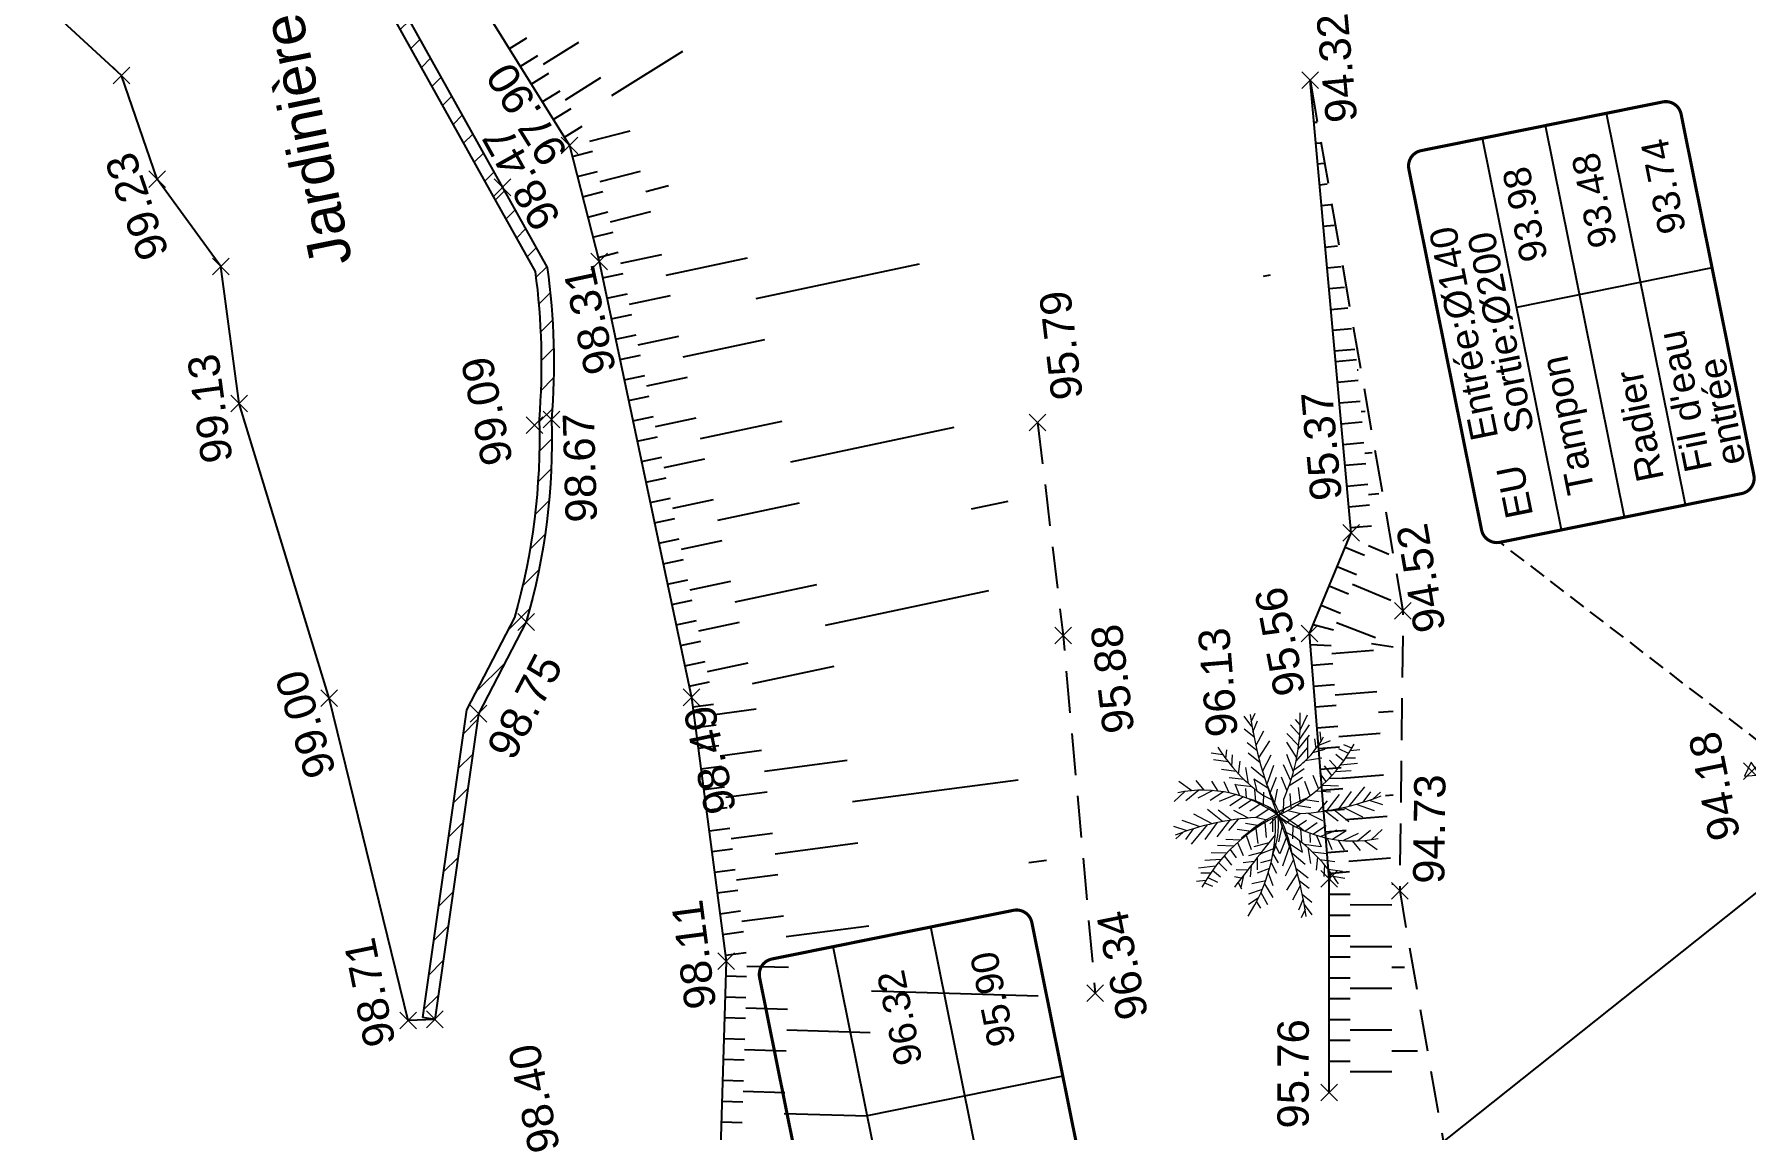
# Model space of a CAD drawing. Extents: x 947 to 1126, y 1788 to 2053.
# Drawn here: x 1018.18 to 1038.69, y 1973.53 to 1986.66 of the extents above; entities that cross this region are included whole.
import ezdxf
from ezdxf.enums import TextEntityAlignment as Align

# ---------------------------------------------------------------- set-up
doc = ezdxf.new("R2010")
doc.units = 0
doc.header["$LTSCALE"] = 2.5
doc.header["$PDMODE"] = 3
doc.header["$PDSIZE"] = 0.1
for name, pattern in [('CACH200', [0.12, 0.08, -0.04]), ('CACH500', [0.30000000000000004, 0.2, -0.1]), ('CONTINU', [0])]:
    doc.linetypes.add(name, pattern=pattern)
for name, color, linetype in [('T_Bordures_trottoir', 7, 'Continuous'), ('T_Murs', 7, 'Continuous'), ('T_RES_EU_LINEAIRE', 6, 'Continuous'), ('T_RES_EU_TEXTE', 6, 'Continuous'), ('T_Talus_barbules', 32, 'Continuous'), ('T_Talus_crête', 34, 'Continuous'), ('T_Talus_Pied', 34, 'CACH500'), ('T_Textes', 7, 'Continuous')]:
    doc.layers.add(name, color=color, linetype=linetype)
for name, color, linetype, lineweight in [('T_Murs_Hachures', 7, 'Continuous', 0), ('T_Végétaux', 65, 'Continuous', 0), ('TOPOALT', 7, 'Continuous', 0), ('TOPOJIS', 7, 'Continuous', 0)]:
    doc.layers.add(name, color=color, linetype=linetype, lineweight=lineweight)
doc.styles.add('Arial', font='arial.ttf')

# ---------------------------------------------------------------- blocks, each defined once
blk = doc.blocks.new('PointTopo')
at = {"color": 0}
blk.add_point((0, 0), dxfattribs=at)
at = {"layer": 'TOPOALT', "style": 'Arial'}
blk.add_attdef('ALT', (0.125, -0.125), '', height=0.3750000000000001, dxfattribs=at)
blk = doc.blocks.new('v072')
at = {"color": 0, "linetype": 'Continuous'}
for p, q in [((-0.2892953420911226, 0.9411083673855813), (-0.4056255576193735, 1.035586498228938)), ((-0.3131885279765356, 1.06567077336436), (-0.4050330608379227, 1.189808891393724)), ((-0.32327854731804, 1.12397647358506), (-0.276782613452724, 1.226003917232603)), ((-0.3010297910590509, 1.00020238959516), (-0.2461836695029263, 1.133539271214303)), ((0.2587415855218467, 0.961815627780851), (0.1464483819620455, 1.087919529623207)), ((0.2647318284053313, 1.087638344709987), (0.2092128715210606, 1.150684019182222)), ((0.2534442626030398, 0.9014964427350947), (0.3765856805381418, 1.087919529623207)), ((0.2625827722827978, 1.024605223135708), (0.3510756814019089, 1.206830620962123)), ((-0.2527789620657472, 0.7765599603985152), (-0.3701962585530794, 0.8706740572024785)), ((-0.2662432003658921, 0.8343108225315632), (-0.1727165791842822, 1.013960365706481)), ((-0.2312306575103662, 0.6898445416238275), (-0.09924948886563811, 0.8943789496191101)), ((0.2460907750062802, 0.8375017691807329), (0.1046070626424012, 0.9833112101650698)), ((0.2226068135928472, 0.6918705793467694), (0.1046070626424012, 0.8787028907068617)), ((0.2404469921052055, 0.7965768114086558), (0.3765856805381418, 0.9623905505052477)), ((0.3571537945707348, 0.6889482647129341), (0.3542289693572798, 0.9351582937753733)), ((0.4556764691213289, 0.8037219209001023), (0.4393501700971569, 0.9205467206060547)), ((0.4800843238210462, 0.8376298087394218), (0.6276436387742024, 0.8996260609462325)), ((0.5152198850761636, 0.8916198226580718), (0.5021146596561721, 1.004231869824821)), ((0.8830549420059697, 0.8061948417886811), (0.7870478681969928, 0.8459122107816341)), ((-0.6608485673825726, 0.7260696944176459), (-0.8005798951980125, 0.7490138812208613)), ((-0.5988447834370447, 0.6429042351724235), (-0.7724463403980053, 0.6674702563858403)), ((-0.6271540788077345, 0.6797821386577141), (-0.6148271330583555, 0.7862658610639528)), ((-0.5545205009104848, 0.58845478519018), (-0.5468305956496522, 0.7292104294752022)), ((-0.4728312624595787, 0.4972554712814059), (-0.4561710563510246, 0.653137357550122)), ((-0.216332878268588, 0.6333841173960764), (-0.3592551527331977, 0.7456220882050957)), ((-0.1863389839981267, 0.5268777997736152), (-0.08466302149216176, 0.7276438278157826)), ((0.1836451290542129, 0.5243019451221187), (0.1046070626424012, 0.7322532519290093)), ((0.2144901098031937, 0.6518870889181017), (0.3556650208784617, 0.8159384011478465)), ((0.3257112958812058, 0.6581534955556378), (0.5230353193159942, 0.6904094220298163)), ((0.4167398903784658, 0.7545898784732685), (0.5648791492151872, 0.7950177414880244)), ((0.7125037392376043, 0.5610216820937097), (0.6140588926540147, 0.6627654302484842)), ((0.7843941855784919, 0.655236202080971), (0.691957155935512, 0.7325846484339138)), ((0.8433024248989796, 0.7418386447744751), (0.7281697558315159, 0.7987559944861999)), ((0.7491782857766793, 0.6076732718931765), (0.9529996891706105, 0.6294148910763653)), ((0.8090003760651143, 0.6902587872549049), (0.9266888151474006, 0.6901156842187106)), ((0.865601392749511, 0.7772830073182746), (0.9773246947440839, 0.7902677249182233)), ((-0.8873128880297543, 0.3040663724187453), (-0.9816479158369873, 0.4181521298004043)), ((-0.7189006990654434, 0.2931729676109285), (-0.7922472815640447, 0.4137209568375511)), ((-0.5016527160650242, 0.5281858117360372), (-0.6781364183866856, 0.5497115210751957)), ((-0.4085805097878392, 0.4326607692068762), (-0.585651687731712, 0.4527956174573688)), ((-0.354964572226919, 0.3829312088394232), (-0.3863518381656661, 0.5752416048482445)), ((-0.1626265598427779, 0.4483719762332328), (-0.3238258536669036, 0.5807096471786366)), ((-0.1234765818354333, 0.3277059897662582), (-0.2902192353774069, 0.4366400378448532)), ((-0.252053404566368, 0.2967681175728387), (-0.2872693043681807, 0.4347119127256605)), ((-0.1363458127745787, 0.366263470992152), (-0.05288159455901109, 0.6044145395952683)), ((-0.1002336360619438, 0.2605228801423465), (-0.01927497626965646, 0.4603449302615559)), ((0.1071753855551094, 0.2919051249218541), (0.04184257308338601, 0.4602746340331976)), ((0.1516176653220214, 0.4167562475525699), (0.06276323274320816, 0.60672427281105)), ((0.1326000249856918, 0.3605493918627189), (0.2929005313194466, 0.4602746340331976)), ((0.1654358953433643, 0.4608595990759312), (0.3138211909792687, 0.564880442911857)), ((0.4858686991786954, 0.3230338011635325), (0.420227085418361, 0.4777959689385369)), ((0.5739724684625003, 0.4066386118356746), (0.5017732208330017, 0.5059320343180218)), ((0.6447431963096051, 0.4815769017895377), (0.5570034610653352, 0.594768892839852)), ((0.6150204446340979, 0.4491778722791651), (0.8008510347407594, 0.4480907913200127)), ((0.6841341899568931, 0.5267572919537145), (0.8769266172454593, 0.538752841198189)), ((-1.117713797462159, 0.2877601580313183), (-1.245720718627865, 0.1669535791077692)), ((-1.034081370414555, 0.2978727725891162), (-1.188650223561609, 0.4084161021799559)), ((-0.9501552055557738, 0.3032027330424114), (-1.107483185663938, 0.1761272369017064)), ((-0.7804500681065463, 0.2993966943955684), (-0.9634135763302254, 0.2097338551912031)), ((-0.6536030347078281, 0.2837080825854343), (-0.8138734140865722, 0.1808119784023887)), ((-0.5046478375068375, 0.2507316197711162), (-0.7078415960052098, 0.1690875717527973)), ((-0.5883982617947936, 0.2712530972772953), (-0.6445323106767376, 0.4056419117414833)), ((-0.4152787361135779, 0.2229771624881494), (-0.5773190740978862, 0.1175026930739875)), ((-0.4598515660187275, 0.2375937568166364), (-0.5158324695462113, 0.3748998647554913)), ((-0.3100980045105928, 0.3439469290845665), (-0.513500141114207, 0.3691757433077214)), ((-0.3795607203953466, 0.2101179738672698), (-0.3853124582185785, 0.3233149860767526)), ((-0.2678098020253117, 0.1629466940943303), (-0.2792781295575253, 0.3115905794270901)), ((-0.1750463970367377, 0.1151578117440977), (-0.1714236306993655, 0.279023341084752)), ((-0.07456547041186923, 0.1896241127364817), (-0.1723425028265524, 0.2374406114621053)), ((-0.04714240963380689, 0.1172742303320007), (-0.006511189672835371, 0.3144526401509751)), ((0.1575150167610673, 0.0834994032105385), (0.1448516533476152, 0.2646904422490337)), ((0.2688793058753447, 0.1537956315166156), (0.2435927483217881, 0.3363348517908804)), ((0.3827215370374404, 0.236725096281134), (0.3214885010237367, 0.40615406997631)), ((0.4544814332400904, 0.2955379335774921), (0.626039378421126, 0.2857868424796095)), ((0.531922771037614, 0.3654952336399475), (0.7247779628157502, 0.3574312520213851)), ((0.5839595540410869, 0.05813752826952623), (0.7338963878588345, 0.2532221147168201)), ((0.7300752857345572, 0.08517144921235342), (0.8779659971925469, 0.2868262224266971)), ((0.8516927818631359, 0.1131619009760954), (1.041053246862731, 0.3430983531857379)), ((1.017968467602941, 0.1597758320817633), (1.109049784271292, 0.2860429215969873)), ((1.138807684061049, 0.1999275313424675), (1.22536242574256, 0.279595753229529)), ((-0.7883759678480828, -0.0979552466841227), (-1.009527902099023, 0.01668534878518813)), ((-0.6663743530432953, -0.07251052261693758), (-0.8464406524289814, 0.07295747954422893)), ((-0.5632497861182628, -0.05487621163041467), (-0.7195660026548012, 0.06305575367136385)), ((-0.3544172658780553, -0.02980305334141065), (-0.5301653683820007, 0.05862458070851062)), ((-0.3182322823573713, 0.1855720372905267), (-0.4694645752395843, 0.08493545473164943)), ((-0.2161445847998777, 0.1373538458317114), (-0.3407647341090581, 0.0541934077456574)), ((-0.1100776186044072, 0.07651748139196002), (-0.2644857946582135, -0.02524384081979747)), ((0.066252938362652, 0.03298905259299545), (0.06695590064566659, 0.1948712240636041)), ((0.1100751049727933, -0.07651489705075676), (0.2644832810265996, 0.02524391458145203)), ((0.1170871537462403, 0.06037445467740099), (0.2709430022920856, 0.02370492929749446)), ((0.2212611429366973, 0.1225112993408572), (0.3905244183795276, 0.09717201961606747)), ((0.3222868653308808, 0.191210799032504), (0.4892630027741518, 0.1688139185782944)), ((0.3544147522464414, 0.02980563768261391), (0.5301628547503867, -0.05862199636730736)), ((0.4800240699110248, 0.04319455859530308), (0.5934721400787168, 0.1779323436214497)), ((0.5632472724866489, 0.05487879597161793), (0.7195634890231872, -0.06305316933016059)), ((0.6663718394116813, 0.07251059637852109), (0.8464381387973674, -0.07295489520295462)), ((0.7883734542164689, 0.09795783102532596), (1.009525388467409, -0.01668527502353356)), ((0.935016407622129, 0.13529517057421), (1.149949636247527, 0.05860449607183682)), ((1.090988674755806, 0.1833903436335049), (1.249998743184193, 0.1311100344103977)), ((-1.09099118838742, -0.1833877592922306), (-1.250001256815807, -0.1311099606487431)), ((-1.138810197692663, -0.1999249470012643), (-1.225364939374174, -0.2795956794678744)), ((-0.935018921253743, -0.1352925862330068), (-1.149952149879141, -0.05860442231018226)), ((-1.017973491814104, -0.15977324774056), (-1.109052297902906, -0.286040337255784)), ((-0.8516952954947499, -0.1131618272145118), (-1.041055760494345, -0.3430957688445346)), ((-0.7300803099457198, -0.08517137545076992), (-0.8779685108241608, -0.2868261486650425)), ((-0.5839620676727009, -0.05813745450787167), (-0.7338989014904485, -0.2532195303756168)), ((-0.4800265835426387, -0.04319197425409982), (-0.5934746537103308, -0.1779297592801754)), ((-0.3222893789624948, -0.1912107252709205), (-0.4892655164057658, -0.1688138448166399)), ((-0.2212661671480021, -0.1225087149995829), (-0.3905269320111415, -0.09716943527486421)), ((-0.1170896673778543, -0.06037187033619773), (-0.2709455159236995, -0.0237048555358399)), ((-0.2688818195069587, -0.153795557754961), (-0.2435952619534021, -0.3363322674496061)), ((-0.1575175303926812, -0.08349681886933524), (-0.1448541669792291, -0.2646903684873791)), ((-0.06625545199426597, -0.03298897883141194), (-0.06695841427728055, -0.1948686397224009)), ((0.04713989600219293, -0.1172716459907974), (0.006508676041221406, -0.3144500558097718)), ((0.07456295678025526, -0.1896215283952785), (0.1723399891949384, -0.237438027120902)), ((0.1750438834051238, -0.1151552274028944), (0.1714186064882028, -0.2790207567434777)), ((0.2161420711682638, -0.1373537720701279), (0.3407622204774441, -0.05419082340445414)), ((0.2678072883936977, -0.1629466203326757), (0.2792756159259113, -0.3115879950858869)), ((0.3182297687257574, -0.1855694529493235), (0.4694595510284216, -0.08493538096999487)), ((0.4152762224819639, -0.2229770887264948), (0.5773165604662722, -0.117502619312404)), ((0.5046453238752235, -0.250729035429913), (0.7078390823735958, -0.1690874979911428)), ((0.6536005210762141, -0.2837054982442311), (0.8138709004549582, -0.1808119046407342)), ((0.9501526919241599, -0.3032001487012081), (1.107480672032324, -0.1761246525605031)), ((1.117711283830545, -0.2877600842697348), (1.245718204996251, -0.1669509947665659)), ((-0.531925284669228, -0.365495159878293), (-0.7247804764473642, -0.3574286676801819)), ((-0.4544839468717043, -0.2955378598158376), (-0.62604189205274, -0.2857867687179549)), ((-0.5739749820941142, -0.4066360274944714), (-0.5017757344646157, -0.5059294499768185)), ((-0.4858712128103093, -0.3230312168222582), (-0.4202295990499749, -0.4777933845972626)), ((-0.3827240506690543, -0.2367225119399308), (-0.3214910146553507, -0.4061514856350357)), ((-0.1127915551329295, -0.3283084551043913), (-0.2929030449510606, -0.376586900473157)), ((-0.05342639032846819, -0.3988908894828569), (-0.2179999031112345, -0.4626018675444499)), ((0.1363432991429647, -0.3662608866509487), (0.05287908092739713, -0.6044144658336137)), ((0.1234740682038193, -0.3277034054250549), (0.2902167217457929, -0.4366399640832697)), ((0.2520508909347541, -0.2967655332316355), (0.287264280157018, -0.4347118389640059)), ((0.3100954908789788, -0.3439443447433632), (0.5134976274825931, -0.3691756695460668)), ((0.3549620585953051, -0.38292862449822), (0.3863493245340521, -0.5752390205070412)), ((0.3795582067637326, -0.2101179001056153), (0.3853099445869645, -0.3233124017354783)), ((0.4598490523871135, -0.2375936830549819), (0.5158299559145973, -0.374897280414288)), ((0.5883957481631796, -0.2712530235157118), (0.6445297970451236, -0.4056418379798288)), ((0.7188981854338294, -0.2931728938492739), (0.7922447679324307, -0.4137183724962767)), ((0.7804475544749323, -0.2993941100543651), (0.9634110626986114, -0.2097312708499288)), ((0.8873103743981403, -0.3040637880775421), (0.9816454022053733, -0.41814954545913)), ((1.034078856782941, -0.2978726988274616), (1.188647709929995, -0.4084135178387527)), ((-0.7491807994082933, -0.6076706875519733), (-0.9530022028022245, -0.629412306735162)), ((-0.6841367035885071, -0.5267547076124401), (-0.8769291308770732, -0.5387502568569857)), ((-0.6150229582657118, -0.4491777985175816), (-0.8008560589520641, -0.4480907175583582)), ((-0.712508763448767, -0.5610216083321262), (-0.6140614062856287, -0.662762845907281)), ((-0.644745709941219, -0.4815743174483345), (-0.5570059746969491, -0.5947688190781975)), ((-0.2857001921292124, -0.5495532807999126), (-0.4184320240689487, -0.5648803691502025)), ((-0.2033958616807752, -0.4438980496558287), (-0.3556675345100757, -0.4811927093518165)), ((-0.3239538932255925, -0.5988761272749343), (-0.3347443642705628, -0.732250667587806)), ((-0.249655801065245, -0.5032079817095081), (-0.2510592150518676, -0.6485655183689687)), ((-0.07708609231258379, -0.5289815917020491), (-0.2092153851526746, -0.5648803691502025)), ((-0.08510739407824985, -0.5645464620657492), (-0.02092191647562913, -0.6904093482682327)), ((-0.06346619807828802, -0.4601465207128541), (-1.256815806982559e-06, -0.5648803691502025)), ((0.1863364703665127, -0.5268777260120316), (0.0846605078605478, -0.7276412434745794)), ((0.1626240462111639, -0.4483693918920295), (0.3238233400352897, -0.580709573416982)), ((0.4085754855766766, -0.4326581848656019), (0.585649174100098, -0.4527955436957143)), ((0.4728287488279648, -0.4972528869401316), (0.4561685427194107, -0.6531372837884675)), ((0.5016502024334102, -0.5281857379744537), (0.6781339047550716, -0.5497114473136122)), ((0.5545179872788708, -0.5884522008489768), (0.5468280820180382, -0.7292103557135476)), ((-0.8656039063811249, -0.7772804229770003), (-0.9773272083756979, -0.7902676511565687)), ((-0.8090028896967283, -0.6902587134932503), (-0.9266913287790146, -0.690115610457056)), ((-0.8830574556375836, -0.8061922574474778), (-0.7870528924081555, -0.8459096264404309)), ((-0.8433049385305935, -0.7418385710128206), (-0.7281722694631299, -0.7987559207245454)), ((-0.7843966992101059, -0.6552336177397677), (-0.691959669567126, -0.7325820640927105)), ((-0.441614715932559, -0.7514365167561721), (-0.5230378329476082, -0.732250667587806)), ((-0.3676907001299412, -0.6554344641063636), (-0.502117173287786, -0.6485655183689687)), ((-0.4796826341399196, -0.801075696258664), (-0.4393526837287709, -0.8787028169452071)), ((-0.4159565926008213, -0.7180583612087332), (-0.4475773424405816, -0.8628711020988078)), ((-0.1488836472088906, -0.7806973217886082), (-0.3138237046108827, -0.815938327386192)), ((-0.1027115781097621, -0.6338710960734772), (-0.2510592150518676, -0.6904093482682327)), ((-0.1625336683981971, -0.817773561060875), (-0.06276574637482213, -0.9833086258237955)), ((-0.1178202460363309, -0.6864150161526794), (-0.06276574637482213, -0.8368589870460141)), ((0.2312281438787522, -0.6898419572825532), (0.09924697523402415, -0.8943763652779069)), ((0.2163303646369741, -0.6333815330548731), (0.3592526391015838, -0.7456220144434411)), ((0.2527764484341333, -0.7765573760573119), (0.3701912343419167, -0.8706714728612042)), ((0.5988422698054308, -0.6429016508312202), (0.7724438267663913, -0.667467672044566)), ((0.6271515651761206, -0.6797820648960595), (0.6148246194267415, -0.7862657873022982)), ((0.6608460537509586, -0.7260671100764426), (0.8005773815663986, -0.7490138074592068)), ((-0.1901651072816435, -0.8867467139270957), (-0.3556675345100757, -0.9414673065042223)), ((-0.2372686014058445, -0.9900721272187241), (-0.3556675345100757, -1.066996285622182)), ((-0.2055298543257322, -0.9221860553116557), (-0.1255302359338373, -1.066996285622182)), ((0.2662406867342781, -0.8343107487699086), (0.1727140655526682, -1.013957781365278)), ((0.301027277427437, -1.000202315833505), (0.2461811558713123, -1.133539197452649)), ((0.2892928284595087, -0.9411057830443781), (0.4056205334082108, -1.035583913887734)), ((-0.2585181469909514, -1.032151951598621), (-0.2092153851526746, -1.108837604941826)), ((0.323276033686426, -1.123973889243857), (0.2767800998211101, -1.2260013328914)), ((0.3131860143449217, -1.065668189023157), (0.4050305472063087, -1.189806307052521))]:
    blk.add_line(p, q, dxfattribs=at)
blk.add_lwpolyline([(0.1002311224303298, -0.2605202958010722), (0.01927246263790039, -0.4603448564999013), (-0.04493309960125202, -0.3343865682732883)], dxfattribs=at)
for centre, radius, start, end in [((4.725535104118705, 1.967635480787493), 5.118816512472418, 188.5159726760712, 202.6060151463673), ((-2.065137095141125, 1.135489127230684), 2.330361041221201, 336.1943120148963, 2.298765765188877), ((-0.8616665440364102, 1.836430207515036), 2.02628481730674, 295.5696044791937, 331.089947748346), ((-0.4492770048179295, 1.480867914115507), 1.130250375080559, 304.4560839999999, 331.4947980000014), ((1.006383883571402, 1.904386841819132), 2.041593894214097, 212.1216981551884, 234.7352115378198), ((-0.8984171862216783, -1.175027035186034), 1.479136075785942, 52.59887087151545, 101.7633847932003), ((1.956159504634343, 1.066996359387602), 2.199867742671544, 198.8657360000837, 208.3930190000715), ((2.112187636727754, -3.783244729876074), 4.36769535892556, 114.0335400152288, 119.096728133232), ((0.08246124014647194, 3.1771133925605), 3.15903718268715, 273.4205309999986, 291.3891940000067), ((0.8802631775098746, -1.850907186156263), 2.049569385388986, 115.4350789999973, 150.9869720000111), ((1.012244346148918, -1.936389910348026), 2.209181992907326, 117.855336999967, 131.0662960000263), ((-0.6516530474273452, -0.8356972229995563), 1.079133686990364, 53.63196784071123, 73.23803513857398), ((0.8984146725899222, 1.175029619527095), 1.479136075785734, 232.5988708715174, 281.7633847932067), ((-2.029006484855387, -0.9322384159649033), 2.248226526594174, 12.1313210000891, 24.73857700003413), ((-1.715776151308717, -2.720075050680748), 3.244870175560282, 51.28266489851344, 57.64162213320787), ((-0.08247430510991194, -3.177078583800963), 3.159000991993877, 93.42039193555192, 111.3892455696395), ((-2.044085025818418, -0.1040233175345406), 2.012380170036627, 326.8509679999982, 2.496636999995287), ((-0.9100863554262162, -0.1150673571167715), 0.9149405595227761, 337.8336540000777, 5.906140999921805), ((-4.725553487019027, -1.967636280705847), 5.11883270793524, 8.515983835002736, 22.60597507247536), ((36.54204191213751, -29.15292538993356), 46.6308423683893, 141.6662000001671, 142.6422170001953), ((-1.006428343271324, -1.904419275563072), 2.041646704080558, 32.12184486395581, 54.73481778560104)]:
    blk.add_arc(centre, radius, start, end, dxfattribs=at)
blk = doc.blocks.new('t003')
at = {"color": 0}
blk.add_line((0, 0), (0, 0), dxfattribs=at)
blk.add_lwpolyline([(0.259834, -0.149954), (-5.3e-05, 0.3), (-0.259781, -0.150046)], close=True, dxfattribs=at)

msp = doc.modelspace()

# ---------------------------------------------------------------- hatches: boundary and pattern name
at = {"layer": 'T_Murs_Hachures'}
h = msp.add_hatch(dxfattribs=at)
h.set_pattern_fill('_U', color=256, scale=0.25, angle=44.99999999999999, style=0, pattern_type=0)
h.set_pattern_definition([(44.99999999999999, (0, 0), (-0.1767766952966369, 0.1767766952966369), [])])
edge = h.paths.add_edge_path()
edge.add_arc((1015.995481093836, 1990.934188169776), 1.696500317631873, 90.51106186057825, 126.8218244785069)
edge.add_line((1014.97872, 1992.292242), (1015.068619284126, 1992.172166529093))
edge.add_arc((1015.995481093837, 1990.934188169776), 1.546500317631876, 90.51106186058382, 126.82182447850971, ccw=False)
edge.add_arc((1015.995481093836, 1990.934188169776), 1.54650031763227, 48.09045397772269, 90.51106186057939, ccw=False)
edge.add_line((1017.028476119221, 1992.08509412161), (1021.536504894984, 1988.564196342927))
edge.add_line((1021.536504894984, 1988.564196342927), (1023.665110408559, 1984.748612843119))
edge.add_line((1023.665110408559, 1984.748612843119), (1024.187169800797, 1983.812807128889))
edge.add_arc((1015.884993769903, 1982.705010512633), 8.375759081477453, -4.5343065791947765, 7.6003378492254114, ccw=False)
edge.add_arc((1016.417889463176, 1981.807403452475), 7.820194095884215, -15.853632258870618, 1.7253415451170895, ccw=False)
edge.add_line((1023.940624501928, 1979.671076409619), (1023.363504917357, 1978.563854501453))
edge.add_line((1023.363504917357, 1978.563854501453), (1022.837532611164, 1974.877123431379))
edge.add_line((1022.837532611164, 1974.877123431379), (1022.986029, 1974.855938))
edge.add_line((1022.986029, 1974.855938), (1023.508378, 1978.517272))
edge.add_line((1023.508378, 1978.517272), (1024.080695, 1979.61528))
edge.add_arc((1016.417889463188, 1981.807403452564), 7.970194095897508, 344.0355926007209, 361.6663624092372)
edge.add_arc((1015.884993769902, 1982.705010512634), 8.525759081477569, 355.5207948703297, 367.7930488282832)
edge.add_line((1024.332011483792, 1983.861063996096), (1023.796105, 1984.821691))
edge.add_line((1023.796105, 1984.821691), (1021.652729, 1988.663751))
edge.add_line((1021.652729, 1988.663751), (1017.124757, 1992.200225))
edge.add_arc((1015.995481093836, 1990.934188169776), 1.696500317632072, 48.26776778310499, 90.51106186057434)

# ---------------------------------------------------------------- linework, layer by layer
at = {"layer": 'T_Bordures_trottoir', "flags": 128}
msp.add_lwpolyline([(1022.986029, 1974.855938), (1022.664663, 1974.842582), (1021.717735, 1978.704427), (1020.641254, 1982.234155), (1020.419441, 1983.87464), (1019.657037, 1984.91883), (1019.232027, 1986.162152), (1017.786172, 1987.496826), (1016.458787, 1988.232087), (1014.90286, 1990.029842), (1014.277, 1991.175642, -0.2407982998118377), (1014.97872, 1992.292242)], format="xyb", dxfattribs=at)
at = {"layer": 'T_Murs'}
msp.add_line((1022.986029, 1974.855938), (1022.837532611164, 1974.877123431379), dxfattribs=at)
at = {"layer": 'T_Murs', "flags": 128}
for points in [[(1014.97872, 1992.292242, -0.159774712528722), (1015.980349, 1992.630621, -0.1864372976503466), (1017.124757, 1992.200225), (1021.652729, 1988.663751), (1023.796105, 1984.821691), (1024.332011483792, 1983.861063996096), (1024.332011483792, 1983.861063996096, -0.05359904874479526), (1024.384713, 1982.039172, -0.07708086139608439), (1024.080695, 1979.61528), (1023.508378, 1978.517272), (1022.986029, 1974.855938)], [(1015.068619284126, 1992.172166529093, -0.1597747125287036), (1015.981686939081, 1992.480626967055, -0.1872379828811406), (1017.028476119221, 1992.08509412161), (1021.536504894984, 1988.564196342927), (1023.665110408559, 1984.748612843119), (1024.187169800797, 1983.812807128889, -0.05299690824378456), (1024.234538204993, 1982.042856514381, -0.0768535198621653), (1023.940624501928, 1979.671076409619), (1023.363504917357, 1978.563854501453), (1022.837532611164, 1974.877123431379)]]:
    msp.add_lwpolyline(points, format="xyb", dxfattribs=at)
at = {"layer": 'T_RES_EU_LINEAIRE', "flags": 128}
msp.add_lwpolyline([(1040.369714360114, 1977.606828058498), (1031.662662, 1970.682189), (1031.007221583106, 1970.168832604864)], dxfattribs=at)
at = {"layer": 'T_RES_EU_TEXTE', "linetype": 'CACH200'}
msp.add_line((1039.843387, 1977.42135), (1035.748923910514, 1980.569910957654), dxfattribs=at)
at = {"layer": 'T_RES_EU_TEXTE', "linetype": 'Continuous', "const_width": 0.03750000000000001, "flags": 128}
for points in [[(1037.698199421896, 1985.844695837192), (1034.803301394367, 1985.261161207154, 0.4142134223961583), (1034.656548144978, 1985.040308427704), (1035.528077663548, 1980.716665615105, 0.4142031246128111), (1035.748923910514, 1980.569910957654), (1038.643843012, 1981.153341039017, 0.4142240001955342), (1038.790602899423, 1981.374195156384), (1037.919052306895, 1985.697942517658, 0.4142137023649277)], [(1029.918471995426, 1976.161859707873), (1027.023573967898, 1975.578325077835, 0.4142134223961583), (1026.876820718509, 1975.357472298385), (1027.748350237079, 1971.033829485786, 0.4142031246128111), (1027.969196484044, 1970.887074828335), (1030.864115585531, 1971.470504909698, 0.4142240001955342), (1031.010875472954, 1971.691359027065), (1030.139324880426, 1976.015106388339, 0.4142137023649277)]]:
    msp.add_lwpolyline(points, format="xyb", close=True, dxfattribs=at)
at = {"layer": 'T_RES_EU_TEXTE', "linetype": 'Continuous', "flags": 128}
for points in [[(1037.970642134196, 1981.01765381469), (1037.025166459182, 1985.709005321469)], [(1037.239900959588, 1980.870380918385), (1036.294425284574, 1985.561732425163)], [(1036.484148010309, 1980.718084996594), (1035.538513679716, 1985.409360495987)], [(1038.290213492172, 1983.856618319731), (1035.946707552747, 1983.38431777741)], [(1029.87591255126, 1971.271346537262), (1028.930436876245, 1975.962698044041)], [(1028.704420583839, 1971.035248867275), (1027.758786253246, 1975.726524366668)], [(1030.510486065703, 1974.173782190412), (1028.166980126277, 1973.701481648091)]]:
    msp.add_lwpolyline(points, dxfattribs=at)
at = {"layer": 'T_Talus_barbules'}
for p, q in [((1023.876515065266, 1986.481847255119), (1024.088744374106, 1986.613978706597)), ((1024.286941551322, 1986.295634743338), (1024.711400169001, 1986.559897646293)), ((1024.008646516744, 1986.26961794628), (1024.220875825583, 1986.401749397757)), ((1025.107794523434, 1985.923209719775), (1025.956711758791, 1986.451735525685)), ((1024.140777968222, 1986.05738863744), (1024.353007277061, 1986.189520088918)), ((1024.551204454277, 1985.871176125659), (1024.975663071956, 1986.135439028614)), ((1033.473081498994, 1986.09837155831), (1033.473525469325, 1986.098411939946)), ((1024.272909419699, 1985.845159328601), (1024.485138728538, 1985.977290780079)), ((1024.405040871177, 1985.632930019762), (1024.617270180016, 1985.765061471239)), ((1033.49572694682, 1985.849399303444), (1033.514772074761, 1985.851131566549)), ((1024.537172322654, 1985.420700710922), (1024.749401631493, 1985.5528321624)), ((1024.843027337338, 1985.375547337705), (1025.327413436989, 1985.499523571172)), ((1033.518372394647, 1985.600427048579), (1033.556018680198, 1985.603851193152)), ((1024.631828345879, 1985.192462696058), (1024.874021395705, 1985.254450812792)), ((1033.541017842473, 1985.351454793714), (1033.597265285634, 1985.356570819755)), ((1033.563663290299, 1985.102482538848), (1033.63851189107, 1985.109290446358)), ((1024.693816462613, 1984.950269646233), (1024.936009512438, 1985.012257762966)), ((1024.967003570805, 1984.891161238053), (1025.451389670456, 1985.015137471521)), ((1033.586308738125, 1984.853510283983), (1033.679758496506, 1984.862010072961)), ((1024.755804579346, 1984.708076596407), (1024.997997629172, 1984.770064713141)), ((1025.51337778719, 1984.772944421695), (1025.785044695572, 1984.842476227177)), ((1024.81779269608, 1984.465883546582), (1025.059985745906, 1984.527871663315)), ((1025.090979804273, 1984.406775138402), (1025.575365903924, 1984.53075137187)), ((1033.608954185951, 1984.604538029118), (1033.721005101943, 1984.614729699564)), ((1024.879780812814, 1984.223690496756), (1025.121973862639, 1984.28567861349)), ((1033.631599633778, 1984.355565774252), (1033.762251707379, 1984.367449326167)), ((1024.941768929547, 1983.98149744693), (1025.183961979373, 1984.043485563664)), ((1033.654245081604, 1984.106593519387), (1033.803498312815, 1984.12016895277)), ((1025.214318607557, 1983.911586126603), (1025.703430946442, 1984.015360496997)), ((1025.755318131639, 1983.770804327555), (1026.733542809408, 1983.978353068342)), ((1026.837317179802, 1983.489240729457), (1028.793766535342, 1983.904338211032)), ((1033.67689052943, 1983.857621264521), (1033.844744918251, 1983.872888579373)), ((1024.995706030713, 1983.737420856685), (1025.240262200155, 1983.789308041882)), ((1032.914213987208, 1983.756308496413), (1032.997711573, 1983.774024077694)), ((1033.699535977257, 1983.608649009656), (1033.885991523687, 1983.625608205976)), ((1025.04759321591, 1983.492864687243), (1025.292149385352, 1983.54475187244)), ((1025.318092977951, 1983.422473787718), (1025.807205316836, 1983.526248158112)), ((1025.099480401107, 1983.248308517801), (1025.344036570549, 1983.300195702997)), ((1033.722181425083, 1983.359676754791), (1033.927238129124, 1983.37832783258)), ((1025.151367586304, 1983.003752348358), (1025.395923755746, 1983.055639533555)), ((1025.421867348345, 1982.933361448834), (1025.910979687229, 1983.037135819227)), ((1025.962866872426, 1982.792579649785), (1026.941091550196, 1983.000128390573)), ((1033.744826872909, 1983.110704499925), (1033.96848473456, 1983.131047459183)), ((1025.203254771501, 1982.759196178916), (1025.447810940943, 1982.811083364113)), ((1033.767472320735, 1982.86173224506), (1034.009731339996, 1982.883767085786)), ((1033.778795044648, 1982.737246117627), (1034.027767299514, 1982.759891565453)), ((1034.039090023427, 1982.635405438021), (1034.050977945432, 1982.636486712389)), ((1025.255141956698, 1982.514640009473), (1025.49969812614, 1982.56652719467)), ((1025.525641718738, 1982.444249109949), (1026.014754057623, 1982.548023480343)), ((1033.801440492475, 1982.488273862762), (1034.05041274734, 1982.510919310588)), ((1025.307029141894, 1982.270083840031), (1025.551585311337, 1982.321971025228)), ((1033.824085940301, 1982.239301607896), (1034.073058195166, 1982.261947055723)), ((1025.358916327091, 1982.025527670588), (1025.603472496534, 1982.077414855785)), ((1025.629416089132, 1981.955136771064), (1026.118528428017, 1982.058911141458)), ((1026.170415613214, 1981.814354972015), (1027.148640290983, 1982.021903712803)), ((1033.846731388127, 1981.990329353031), (1034.095703642992, 1982.012974800857)), ((1034.084380919079, 1982.13746092829), (1034.133471156305, 1982.141925965595)), ((1025.410803512288, 1981.780971501146), (1025.65535968173, 1981.832858686343)), ((1027.252414661377, 1981.532791373918), (1029.208864016917, 1981.947888855493)), ((1025.462690697485, 1981.536415331704), (1025.707246866928, 1981.588302516901)), ((1025.733190459526, 1981.466024432179), (1026.222302798411, 1981.569798802573)), ((1033.869376835954, 1981.741357098166), (1034.118349090819, 1981.764002545992)), ((1034.129671814732, 1981.639516418559), (1034.215964367177, 1981.647365218801)), ((1033.89202228378, 1981.4923848433), (1034.140994538645, 1981.515030291126)), ((1025.514577882682, 1981.291859162261), (1025.759134052124, 1981.343746347458)), ((1033.914667731606, 1981.243412588435), (1034.163639986471, 1981.266058036261)), ((1034.174962710385, 1981.141571908829), (1034.29845757805, 1981.152804472007)), ((1025.566465067879, 1981.047302992819), (1025.811021237321, 1981.099190178016)), ((1025.83696482992, 1980.976912093294), (1026.326077168804, 1981.080686463688)), ((1026.377964354001, 1980.836130294246), (1027.356189031771, 1981.043679035033)), ((1029.416412757704, 1980.969664177724), (1029.853380034278, 1981.062374993633)), ((1033.937313179432, 1980.99444033357), (1034.186285434298, 1981.017085781396)), ((1025.618352253076, 1980.802746823376), (1025.862908422518, 1980.854634008573)), ((1033.959958627259, 1980.745468078704), (1034.208930882124, 1980.76811352653)), ((1025.670239438273, 1980.558190653934), (1025.914795607715, 1980.610077839131)), ((1025.940739200313, 1980.48779975441), (1026.429851539198, 1980.591574124803)), ((1025.722126623469, 1980.313634484492), (1025.966682792912, 1980.365521669688)), ((1033.893062481136, 1980.510113097726), (1034.124046757543, 1980.414476995479)), ((1034.171864808666, 1980.529969133682), (1034.418367894754, 1980.427907665638)), ((1033.797426378889, 1980.279128821319), (1034.028410655296, 1980.183492719073)), ((1025.774013808666, 1980.069078315049), (1026.018569978109, 1980.120965500246)), ((1026.044513570707, 1979.998687415525), (1026.533625909592, 1980.102461785918)), ((1026.585513094789, 1979.857905616476), (1027.563737772559, 1980.065454357264)), ((1027.667512142952, 1979.576342018379), (1029.623961498492, 1979.991439499954)), ((1033.701790276643, 1980.048144544913), (1033.932774553049, 1979.952508442666)), ((1033.980592604172, 1980.068000580869), (1034.442561156985, 1979.876728376376)), ((1025.825900993863, 1979.824522145607), (1026.070457163306, 1979.876409330804)), ((1033.606154174396, 1979.817160268506), (1033.837138450803, 1979.72152416626)), ((1025.87778817906, 1979.579965976164), (1026.122344348503, 1979.631853161361)), ((1026.148287941101, 1979.50957507664), (1026.637400279986, 1979.613349447034)), ((1033.510518072149, 1979.586175992099), (1033.752115652346, 1979.521906176142)), ((1033.791139677346, 1979.610550046419), (1034.256746785494, 1979.428313878652)), ((1025.929675364257, 1979.335409806722), (1026.174231533699, 1979.387296991919)), ((1033.47581999093, 1979.345618215478), (1033.725620242873, 1979.335626512444)), ((1034.207274101758, 1979.357973589944), (1034.46944764247, 1979.31829305621)), ((1025.981562549454, 1979.090853637279), (1026.226118718896, 1979.142740822476)), ((1026.252062311495, 1979.020462737755), (1026.741174650379, 1979.124237108149)), ((1033.496020809503, 1979.096435698176), (1033.745203326805, 1979.116636516749)), ((1033.73524950401, 1979.239329907457), (1034.233907711596, 1979.275935808716)), ((1026.033449734651, 1978.846297467837), (1026.278005904093, 1978.898184653034)), ((1026.793061835576, 1978.879680938707), (1027.771286513346, 1979.087229679494)), ((1033.516221628076, 1978.847253180874), (1033.765404145378, 1978.867453999447)), ((1033.775504554664, 1978.742862740796), (1034.273869589269, 1978.783264377941)), ((1026.076536490101, 1978.600232850807), (1026.324412534223, 1978.632751564655)), ((1026.340671891147, 1978.508813542594), (1026.836423979392, 1978.573850970291)), ((1033.536422446649, 1978.598070663572), (1033.785604963951, 1978.618271482145)), ((1034.294070407841, 1978.534081860639), (1034.469624657685, 1978.548313756155)), ((1026.10905520395, 1978.352356806685), (1026.356931248072, 1978.384875520533)), ((1033.556623265221, 1978.34888814627), (1033.805805782523, 1978.369088964842)), ((1033.81590619181, 1978.244497706191), (1034.314271226414, 1978.284899343337)), ((1026.141573917798, 1978.104480762563), (1026.38944996192, 1978.136999476411)), ((1026.405709318845, 1978.01306145435), (1026.901461407089, 1978.078098882047)), ((1033.576824083794, 1978.099705628968), (1033.826006601096, 1978.11990644754)), ((1026.174092631647, 1977.85660471844), (1026.421968675769, 1977.889123432289)), ((1026.933980120937, 1977.830222837925), (1027.925484297426, 1977.960297693319)), ((1033.597024902367, 1977.850523111666), (1033.846207419669, 1977.870723930238)), ((1027.990521725123, 1977.464545605075), (1029.9735300781, 1977.724695315864)), ((1033.856307828955, 1977.746132671587), (1034.354672863559, 1977.786534308733)), ((1026.206611345495, 1977.608728674318), (1026.454487389617, 1977.641247388167)), ((1026.470746746542, 1977.517309366106), (1026.966498834786, 1977.582346793803)), ((1033.61722572094, 1977.601340594364), (1033.866408238242, 1977.621541412936)), ((1034.374873682132, 1977.537351791431), (1034.467048447856, 1977.544824248726)), ((1026.239130059344, 1977.360852630196), (1026.487006103466, 1977.393371344045)), ((1033.637426539512, 1977.352158077062), (1033.886609056814, 1977.372358895634)), ((1033.896709466101, 1977.247767636983), (1034.395074500705, 1977.288169274128)), ((1026.271648773193, 1977.112976586074), (1026.519524817315, 1977.145495299922)), ((1026.535784174239, 1977.021557277862), (1027.031536262483, 1977.086594705559)), ((1033.657627358085, 1977.102975559759), (1033.906809875387, 1977.123176378332)), ((1026.304167487041, 1976.865100541952), (1026.552043531163, 1976.8976192558)), ((1027.064054976332, 1976.838718661437), (1028.05555915282, 1976.968793516831)), ((1033.677828176658, 1976.853793042457), (1033.92701069396, 1976.87399386103)), ((1026.33668620089, 1976.61722449783), (1026.584562245012, 1976.649743211678)), ((1030.103604933495, 1976.733191139376), (1030.313299948192, 1976.760700906213)), ((1033.937111103246, 1976.749402602379), (1034.43547613785, 1976.789804239525)), ((1026.600821601936, 1976.525805189617), (1027.09657369018, 1976.590842617314)), ((1033.698028995231, 1976.604610525155), (1033.947211512532, 1976.624811343728)), ((1034.453398586039, 1976.479322501737), (1034.463268157083, 1976.479315830863)), ((1026.369204914738, 1976.369348453708), (1026.61708095886, 1976.401867167556)), ((1033.703314269488, 1976.354829457497), (1033.953314212383, 1976.354660481761)), ((1026.401723628587, 1976.121472409586), (1026.649599672709, 1976.153991123434)), ((1026.665859029633, 1976.030053101373), (1027.161611117878, 1976.09509052907)), ((1033.703145293753, 1976.104829514602), (1033.953145236647, 1976.104660538867)), ((1033.953229724515, 1976.229660510314), (1034.453229610304, 1976.229322558843)), ((1026.434242342435, 1975.873596365464), (1026.682118386558, 1975.906115079312)), ((1027.194129831726, 1975.847214484948), (1028.185634008214, 1975.977289340343)), ((1033.702976318017, 1975.854829571708), (1033.952976260912, 1975.854660595972)), ((1026.466761056284, 1975.625720321341), (1026.714637100406, 1975.65823903519)), ((1033.952891773044, 1975.729660624525), (1034.452891658832, 1975.729322673054)), ((1026.724966779057, 1975.493870275449), (1027.224740940493, 1975.478844046364)), ((1033.702807342281, 1975.604829628814), (1033.952807285176, 1975.604660653078)), ((1034.452722683097, 1975.47932273016), (1034.605183791267, 1975.479219681224)), ((1026.471323141067, 1975.376439849632), (1026.721210221785, 1975.36892673509)), ((1033.702638366546, 1975.354829685919), (1033.95263830944, 1975.354660710184)), ((1033.952553821572, 1975.229660738736), (1034.452553707361, 1975.229322787265)), ((1026.463810026525, 1975.126552768914), (1026.713697107243, 1975.119039654371)), ((1028.216776148824, 1975.198904507475), (1030.215872794569, 1975.138799591135)), ((1033.70246939081, 1975.104829743025), (1033.952469333705, 1975.104660767289)), ((1026.456296911982, 1974.876665688196), (1026.7061839927, 1974.869152573653)), ((1026.709940549972, 1974.994096114012), (1027.209714711408, 1974.979069884927)), ((1033.702300415075, 1974.85482980013), (1033.952300357969, 1974.854660824395)), ((1026.44878379744, 1974.626778607477), (1026.698670878158, 1974.619265492935)), ((1027.202201596866, 1974.729182804209), (1028.201749919738, 1974.699130346039)), ((1033.702131439339, 1974.604829857236), (1033.952131382233, 1974.6046608815)), ((1033.952215870101, 1974.729660852948), (1034.45221575589, 1974.729322901476)), ((1026.694914320886, 1974.494321952576), (1027.194688482323, 1974.479295723491)), ((1034.452046780154, 1974.479322958582), (1034.761428024452, 1974.479113846841)), ((1026.441270682897, 1974.376891526759), (1026.691157763615, 1974.369378412217)), ((1033.701962463603, 1974.354829914342), (1033.951962406498, 1974.354660938606)), ((1033.95187791863, 1974.229660967159), (1034.451877804419, 1974.229323015688)), ((1026.433757568354, 1974.127004446041), (1026.683644649073, 1974.119491331498)), ((1026.679888091802, 1973.994547791139), (1027.179662253238, 1973.979521562054)), ((1033.701709, 1973.97983), (1033.701709, 1973.97983)), ((1026.426244453812, 1973.877117365323), (1026.67613153453, 1973.86960425078)), ((1026.418731339269, 1973.627230284605), (1026.668618419988, 1973.619717170062)), ((1027.172149138695, 1973.729634481336), (1028.171697461568, 1973.699582023166))]:
    msp.add_line(p, q, dxfattribs=at)
at = {"layer": 'T_Talus_crête', "flags": 128}
for points in [[(1013.852592, 2012.467562), (1011.988461, 2005.695725), (1011.30948, 2002.915609), (1011.611005, 2000.52874), (1012.976622, 1996.674434), (1014.430061, 1995.04281), (1018.657525, 1992.450486), (1022.565659, 1988.587342), (1024.59871, 1985.321859), (1024.954349, 1983.932346), (1026.061761, 1978.71286), (1026.47657, 1975.550951), (1026.31805, 1970.278557), (1026.871274, 1970.112308), (1026.895137, 1969.005697)], [(1033.701709, 1973.97983), (1033.703438, 1976.537889), (1033.465193, 1979.476705), (1033.965461, 1980.684973), (1033.472541, 1986.104314)]]:
    msp.add_lwpolyline(points, dxfattribs=at)
at = {"layer": 'T_Talus_Pied', "flags": 128}
for points in [[(1033.472541, 1986.104314), (1034.586271, 1979.750756), (1034.546686, 1976.39342), (1035.393388, 1971.517772), (1034.289098, 1968.174849), (1033.15838, 1966.514051)], [(1030.208394, 1982.006595), (1030.512951, 1979.454535), (1030.897856, 1975.168474)]]:
    msp.add_lwpolyline(points, dxfattribs=at)

# ---------------------------------------------------------------- block references
at = {"layer": 'T_Végétaux'}
msp.add_blockref('v072', (1033.090023, 1977.296888), dxfattribs=at)
at = {"layer": 'TOPOJIS'}
ref = msp.add_blockref('PointTopo', (1033.472541, 1986.104314), dxfattribs=dict(at, rotation=275.1970779917305))
ref.add_attrib('ALT', '94.32', (1034.039271740041, 1985.614441329107), dxfattribs={"layer": 'TOPOALT', "height": 0.3750000000000001, "rotation": 95.1970779917337, "style": 'Arial'})
ref = msp.add_blockref('PointTopo', (1024.59871, 1985.321859), dxfattribs=dict(at, rotation=301.9059034838096))
ref.add_attrib('ALT', '97.90', (1024.590500978641, 1985.237761997504), dxfattribs={"layer": 'TOPOALT', "height": 0.375, "rotation": 121.9059034838065, "style": 'Arial'})
for p, rotation in [((1019.232027, 1986.162152), 317.2897838242794), ((1020.419441, 1983.87464), 306.134644894864), ((1024.080695, 1979.61528), 74.03568148766239), ((1033.703438, 1976.537889), 274.6347394489042), ((1022.986029, 1974.855938), 2.379848214020201)]:
    msp.add_blockref('PointTopo', p, dxfattribs=dict(at, rotation=rotation))
ref = msp.add_blockref('PointTopo', (1023.796105, 1984.821691), dxfattribs=dict(at, rotation=299.1559050788543))
ref.add_attrib('ALT', '98.47', (1024.504263296164, 1984.44961045791), dxfattribs={"layer": 'TOPOALT', "height": 0.375, "rotation": 119.1559050788574, "style": 'Arial'})
ref = msp.add_blockref('PointTopo', (1019.657037, 1984.91883), dxfattribs=dict(at, rotation=288.8721834328996))
ref.add_attrib('ALT', '99.23', (1019.80275126453, 1984.031996939409), dxfattribs={"layer": 'TOPOALT', "height": 0.375, "rotation": 108.8721834329, "style": 'Arial'})
ref = msp.add_blockref('PointTopo', (1024.954349, 1983.932346), dxfattribs=dict(at, rotation=281.9787407489906))
ref.add_attrib('ALT', '98.31', (1025.158856708554, 1982.626611542315), dxfattribs={"layer": 'TOPOALT', "height": 0.375, "rotation": 101.9787407489976, "style": 'Arial'})
ref = msp.add_blockref('PointTopo', (1030.208394, 1982.006595), dxfattribs=dict(at, rotation=276.8053628212355))
ref.add_attrib('ALT', '95.79', (1030.751153280456, 1982.299843754295), dxfattribs={"layer": 'TOPOALT', "height": 0.3750000000000001, "rotation": 96.80536282123703, "style": 'Arial'})
ref = msp.add_blockref('PointTopo', (1020.641254, 1982.234155), dxfattribs=dict(at, rotation=277.7003678853277))
ref.add_attrib('ALT', '99.13', (1020.563139623738, 1981.546590521039), dxfattribs={"layer": 'TOPOALT', "height": 0.3750000000000001, "rotation": 97.70036788532293, "style": 'Arial'})
ref = msp.add_blockref('PointTopo', (1024.178208, 1981.971606), dxfattribs=at)
ref.add_attrib('ALT', '99.09', (1023.922372954855, 1981.534808921011), dxfattribs={"layer": 'TOPOALT', "height": 0.3750000000000001, "rotation": 101.3965643595867, "style": 'Arial'})
ref = msp.add_blockref('PointTopo', (1033.965461, 1980.684973), dxfattribs=dict(at, rotation=275.1970779917305))
ref.add_attrib('ALT', '95.37', (1033.855026550658, 1981.086509852142), dxfattribs={"layer": 'TOPOALT', "height": 0.3750000000000001, "rotation": 95.1970779917337, "style": 'Arial'})
ref = msp.add_blockref('PointTopo', (1024.384713, 1982.039172), dxfattribs=dict(at, rotation=271.6664321758574))
ref.add_attrib('ALT', '98.67', (1024.929063327545, 1980.812299456141), dxfattribs={"layer": 'TOPOALT', "height": 0.3750000000000001, "rotation": 91.6664321758542, "style": 'Arial'})
ref = msp.add_blockref('PointTopo', (1034.586271, 1979.750756), dxfattribs=dict(at, rotation=279.9424963963304))
ref.add_attrib('ALT', '94.52', (1035.097450494791, 1979.526428727049), dxfattribs={"layer": 'TOPOALT', "height": 0.3750000000000001, "rotation": 99.94249639633513, "style": 'Arial'})
ref = msp.add_blockref('PointTopo', (1033.465193, 1979.476705), dxfattribs=dict(at, rotation=67.50862147537585))
ref.add_attrib('ALT', '95.56', (1033.420053322869, 1978.771857466507), dxfattribs={"layer": 'TOPOALT', "height": 0.3750000000000001, "rotation": 100.9112730835508, "style": 'Arial'})
ref = msp.add_blockref('PointTopo', (1030.512951, 1979.454535), dxfattribs=dict(at, rotation=276.8053628212355))
ref.add_attrib('ALT', '95.88', (1031.36757872258, 1978.30489172727), dxfattribs={"layer": 'TOPOALT', "height": 0.3750000000000001, "rotation": 96.80536282123703, "style": 'Arial'})
ref = msp.add_blockref('PointTopo', (1033.090023, 1977.296888), dxfattribs=dict(at, rotation=274.6347394489042))
ref.add_attrib('ALT', '96.13', (1032.607227936313, 1978.253834714775), dxfattribs={"layer": 'TOPOALT', "height": 0.375, "rotation": 94.6347394489049, "style": 'Arial'})
ref = msp.add_blockref('PointTopo', (1023.508378, 1978.517272), dxfattribs=dict(at, rotation=62.47002861666036))
ref.add_attrib('ALT', '98.75', (1023.924777999932, 1977.938011802428), dxfattribs={"layer": 'TOPOALT', "height": 0.375, "rotation": 62.470028616669, "style": 'Arial'})
ref = msp.add_blockref('PointTopo', (1021.717735, 1978.704427), dxfattribs=dict(at, rotation=286.960428110749))
ref.add_attrib('ALT', '99.00', (1021.804849324052, 1977.817236197496), dxfattribs={"layer": 'TOPOALT', "height": 0.3750000000000001, "rotation": 106.960428110756, "style": 'Arial'})
ref = msp.add_blockref('PointTopo', (1026.061761, 1978.71286), dxfattribs=dict(at, rotation=281.9787407489906))
ref.add_attrib('ALT', '98.49', (1026.599330155959, 1977.360292998091), dxfattribs={"layer": 'TOPOALT', "height": 0.375, "rotation": 101.9787407489976, "style": 'Arial'})
ref = msp.add_blockref('PointTopo', (1038.766074, 1977.829999), dxfattribs=at)
ref.add_attrib('ALT', '94.18', (1038.629884567553, 1977.041485385192), dxfattribs={"layer": 'TOPOALT', "height": 0.3750000000000001, "rotation": 101.3965643595996, "style": 'Arial'})
at = {"layer": 'TOPOJIS', "color": 1, "linetype": 'CONTINU', "xscale": 0.3497957553710777, "yscale": 0.3497957553710777, "zscale": 0.3497957553710777, "rotation": 5.209811880566408}
msp.add_blockref('t003', (1038.766074, 1977.829999), dxfattribs=at)
at = {"layer": 'TOPOJIS'}
ref = msp.add_blockref('PointTopo', (1034.546686, 1976.39342), dxfattribs=dict(at, rotation=89.32447978380782))
ref.add_attrib('ALT', '94.73', (1035.080979305142, 1976.477720211048), dxfattribs={"layer": 'TOPOALT', "height": 0.375, "rotation": 89.32447978382025, "style": 'Arial'})
ref = msp.add_blockref('PointTopo', (1026.47657, 1975.550951), dxfattribs=dict(at, rotation=277.473917943113))
ref.add_attrib('ALT', '98.11', (1026.359068544707, 1975.00523707822), dxfattribs={"layer": 'TOPOALT', "height": 0.375, "rotation": 97.47391794310708, "style": 'Arial'})
ref = msp.add_blockref('PointTopo', (1030.897856, 1975.168474), dxfattribs=dict(at, rotation=275.1316190254931))
ref.add_attrib('ALT', '96.34', (1031.535516740377, 1974.895409397726), dxfattribs={"layer": 'TOPOALT', "height": 0.3750000000000001, "rotation": 101.3965643595908, "style": 'Arial'})
ref = msp.add_blockref('PointTopo', (1022.664663, 1974.842582), dxfattribs=dict(at, rotation=2.379848214020201))
ref.add_attrib('ALT', '98.71', (1022.516545545147, 1974.571078398153), dxfattribs={"layer": 'TOPOALT', "height": 0.375, "rotation": 101.3965643595827, "style": 'Arial'})
ref = msp.add_blockref('PointTopo', (1033.701709, 1973.97983), dxfattribs=dict(at, rotation=89.96127361108701))
ref.add_attrib('ALT', '95.76', (1033.456646353192, 1973.547194279354), dxfattribs={"layer": 'TOPOALT', "height": 0.3750000000000001, "rotation": 89.96127361108701, "style": 'Arial'})
ref = msp.add_blockref('PointTopo', (1024.452082, 1971.93665), dxfattribs=dict(at, rotation=88.27786169155173))
ref.add_attrib('ALT', '98.40', (1024.487136361855, 1973.301353926566), dxfattribs={"layer": 'TOPOALT', "height": 0.3750000000000001, "rotation": 101.3965643595844, "style": 'Arial'})

# ---------------------------------------------------------------- texts
at = {"layer": 'T_RES_EU_TEXTE', "style": 'Arial'}
for s, p in [('93.74', (1037.704893726341, 1984.831680717289)), ('93.98', (1036.047689548215, 1984.497674493633)), ('93.48', (1036.876488966663, 1984.664696710386)), ('Tampon', (1036.556547096641, 1981.973241029153)), ('95.90', (1029.669746485417, 1975.097358857641)), ('96.32', (1028.554924744619, 1974.872682272185))]:
    msp.add_text(s, height=0.328125, rotation=101.3965643260532, dxfattribs=at).set_placement(p, align=Align.MIDDLE_CENTER)
for s, height, rotation, p in [('Entrée:%%C140', 0.328125, 101.3965643260532, (1035.729414624824, 1981.828430350389)), ('Sortie:%%c200', 0.328125, 101.3965643260532, (1036.159859322359, 1981.915196366042)), ("Fil d'eau", 0.3281249999999999, 101.394522483997, (1038.292629674346, 1981.45024414442)), ('Radier', 0.3281249999999999, 101.394522483997, (1037.715257677667, 1981.333861556859)), ('entrée', 0.3281249999999999, 101.394522483997, (1038.694281484556, 1981.53120629229)), ('EU', 0.328125, 101.3965643260532, (1036.147117064161, 1980.895802920246))]:
    msp.add_text(s, height=height, rotation=rotation, dxfattribs=at).set_placement(p)
at = {"layer": 'T_Textes', "style": 'Arial'}
msp.add_text('Jardinière', height=0.5, rotation=101.3965643596002, dxfattribs=at).set_placement((1021.840965365162, 1985.465512467), align=Align.BOTTOM_CENTER)

doc.saveas('drawing.dxf')
